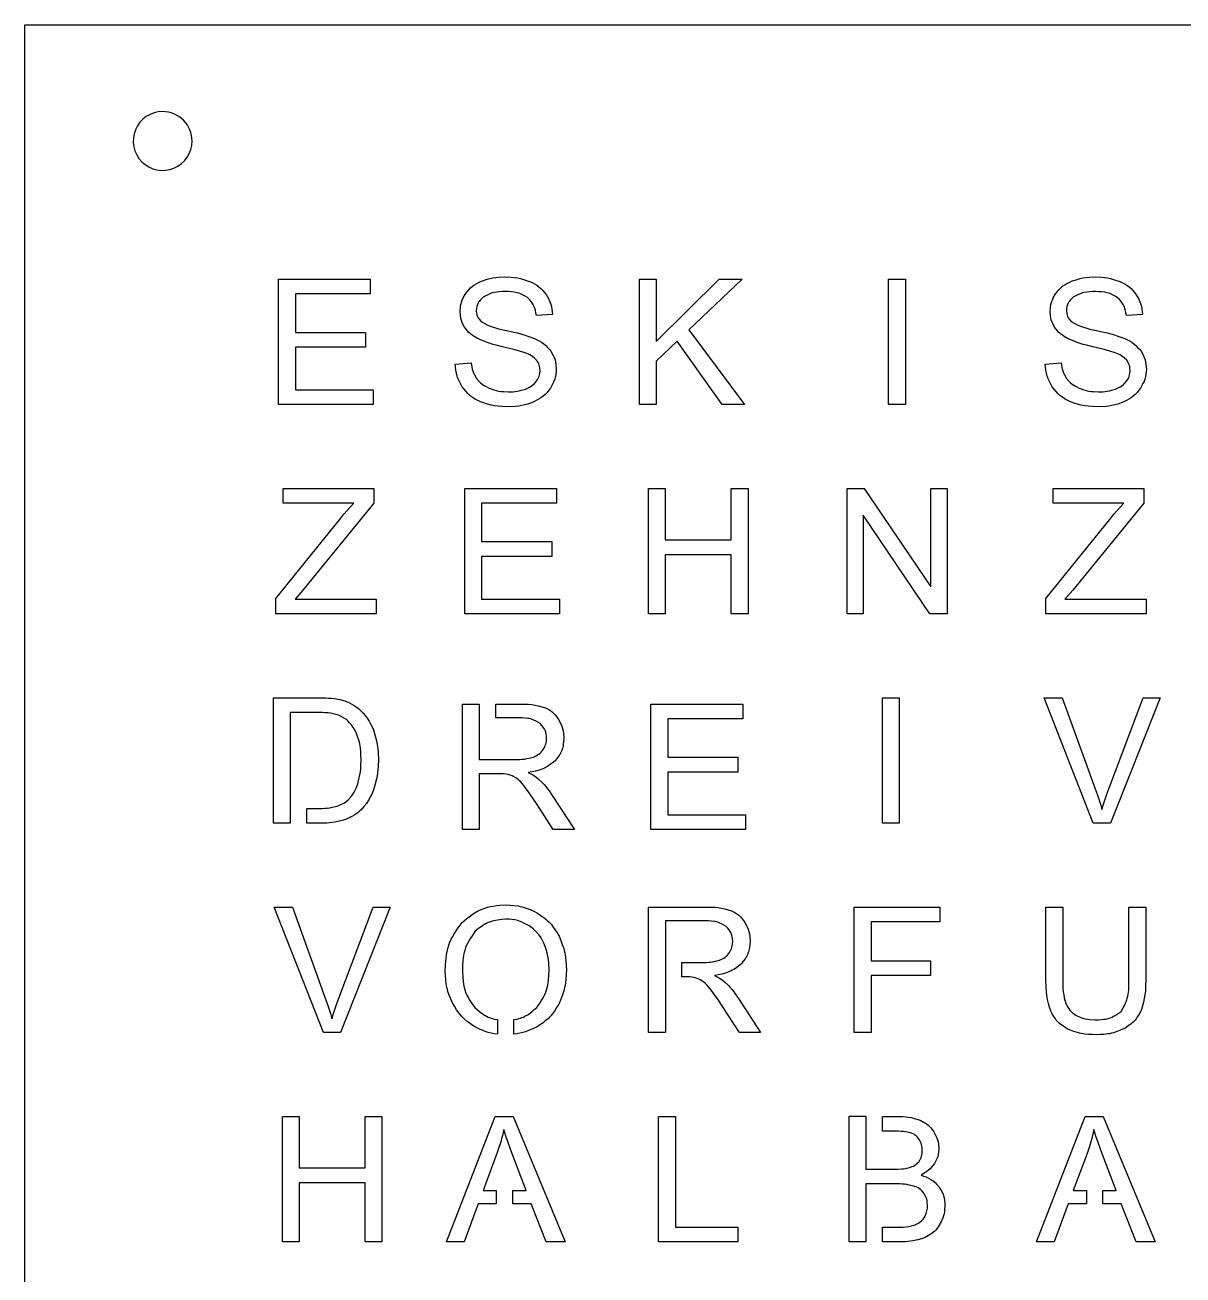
# Model space of a CAD drawing. Header units: millimetres. Extents: x 0 to 210, y 0 to 209.
# Drawn here: x 0.2 to 97.4, y 104.5 to 209.4 of the extents above; entities that cross this region are included whole.
import ezdxf

# ---------------------------------------------------------------- set-up
doc = ezdxf.new("R2010")
doc.units = ezdxf.units.MM
doc.layers.get('0').update_dxf_attribs({"linetype": 'CONTINUOUS'})

msp = doc.modelspace()

# ---------------------------------------------------------------- linework, layer by layer
at = {"color": 1}
for points in [[(0.188194, 209.369029), (210.099484, 209.369029), (210.099484, -0.405051), (0.188194, -0.405051)], [(11.739559, 202.105309)], [(29.411496, 178.756734), (29.411496, 177.51309), (21.464158, 177.51309), (21.464158, 188.051725), (29.164509, 188.051725), (29.164509, 186.808082), (22.873461, 186.808082), (22.873461, 183.580352), (28.764963, 183.580352), (28.764963, 182.343899), (22.873461, 182.343899), (22.873461, 178.756734)], [(38.410345, 177.750318), (38.410345, 177.750318), (38.183923, 177.865641), (37.961964, 177.986205), (37.748737, 178.117271), (37.646779, 178.188401), (37.548699, 178.264141), (37.454599, 178.344971), (37.364379, 178.430501), (37.194321, 178.612974), (37.033284, 178.806227), (36.876807, 179.004866), (36.876807, 179.004866), (36.753604, 179.226391), (36.636804, 179.449874), (36.533004, 179.677293), (36.488374, 179.793096), (36.448604, 179.910616), (36.387484, 180.151043), (36.344804, 180.397211), (36.314734, 180.647199), (36.291454, 180.899098), (37.620849, 181.014113), (37.620849, 181.014113), (37.678089, 180.671774), (37.714949, 180.503528), (37.762489, 180.338777), (37.823609, 180.178537), (37.896369, 180.02231), (38.060898, 179.716547), (38.060898, 179.716547), (38.286543, 179.458639), (38.406932, 179.339198), (38.536343, 179.231143), (38.676038, 179.135913), (38.823687, 179.050763), (39.132276, 178.897041), (39.132276, 178.897041), (39.529337, 178.760724), (39.729857, 178.702744), (39.932802, 178.656954), (40.138657, 178.625564), (40.346743, 178.605504), (40.7667, 178.584384), (40.7667, 178.584384), (41.13039, 178.599364), (41.311023, 178.614144), (41.490103, 178.637664), (41.667146, 178.672324), (41.84254, 178.716674), (42.190515, 178.821571), (42.190515, 178.821571), (42.453121, 178.939716), (42.57904, 179.006046), (42.698556, 179.081016), (42.809827, 179.167226), (42.913821, 179.263336), (43.10949, 179.472122), (43.10949, 179.472122), (43.235312, 179.681244), (43.289642, 179.788579), (43.334262, 179.899246), (43.365302, 180.01403), (43.386642, 180.132223), (43.410892, 180.374291), (43.410892, 180.374291), (43.389552, 180.607835), (43.370152, 180.721746), (43.340082, 180.832221), (43.297402, 180.938433), (43.244042, 181.041103), (43.119675, 181.240529), (43.119675, 181.240529), (42.910716, 181.441021), (42.800513, 181.532891), (42.683519, 181.614781), (42.559249, 181.686111), (42.429449, 181.749371), (42.160732, 181.862341), (42.160732, 181.862341), (41.691872, 182.008816), (41.21953, 182.143223), (40.743114, 182.263422), (40.264661, 182.376344), (40.264661, 182.376344), (39.738188, 182.504012), (39.476843, 182.573422), (39.217729, 182.649452), (38.961623, 182.734412), (38.708815, 182.828782), (38.208729, 183.034102), (38.208729, 183.034102), (37.879477, 183.229016), (37.722224, 183.334749), (37.573896, 183.450407), (37.436917, 183.578747), (37.309737, 183.718136), (37.071966, 184.015355), (37.071966, 184.015355), (36.912288, 184.324747), (36.843408, 184.482644), (36.788108, 184.644372), (36.749308, 184.810736), (36.724088, 184.980845), (36.695958, 185.327292), (36.695958, 185.327292), (36.732818, 185.723312), (36.764828, 185.917352), (36.812368, 186.106632), (36.879308, 186.290151), (36.961768, 186.469005), (37.153071, 186.818936), (37.153071, 186.818936), (37.289467, 186.988306), (37.429938, 187.15274), (37.578363, 187.307307), (37.738817, 187.44708), (37.913435, 187.569458), (38.099306, 187.678012), (38.292647, 187.777352), (38.489772, 187.872102), (38.489772, 187.872102), (38.965606, 188.028252), (39.205705, 188.094782), (39.448521, 188.147392), (39.694441, 188.183682), (39.942884, 188.206912), (40.443843, 188.231582), (40.443843, 188.231582), (40.979338, 188.207582), (41.244855, 188.183972), (41.507752, 188.146432), (41.767253, 188.091232), (42.023942, 188.020672), (42.532371, 187.854116), (42.532371, 187.854116), (42.73745, 187.753184), (42.938552, 187.6475), (43.131893, 187.532312), (43.313495, 187.402868), (43.480449, 187.255569), (43.634986, 187.093227), (43.781277, 186.920853), (43.923494, 186.743458), (43.923494, 186.743458), (44.134685, 186.353294), (44.226845, 186.153906), (44.301545, 185.949354), (44.356845, 185.73858), (44.395645, 185.522796), (44.447055, 185.082867), (43.095861, 184.982222), (43.095861, 184.982222), (43.059001, 185.19817), (43.015351, 185.410767), (42.958111, 185.616692), (42.922221, 185.716102), (42.880511, 185.812592), (42.832011, 185.905712), (42.776711, 185.995562), (42.650113, 186.167274), (42.508188, 186.331421), (42.358598, 186.491785), (42.358598, 186.491785), (42.144691, 186.615556), (41.928262, 186.731012), (41.706788, 186.829832), (41.593384, 186.870442), (41.477845, 186.903942), (41.360366, 186.930822), (41.241044, 186.951842), (40.998228, 186.979772), (40.751337, 186.994362), (40.50241, 187.002262), (40.50241, 187.002262), (40.254646, 186.997462), (40.008629, 186.986422), (39.766104, 186.963002), (39.528818, 186.920862), (39.412697, 186.890812), (39.298419, 186.853952), (39.074811, 186.762662), (38.855859, 186.65477), (38.639236, 186.538593), (38.639236, 186.538593), (38.516907, 186.423559), (38.400689, 186.305452), (38.296694, 186.181183), (38.251104, 186.115803), (38.211334, 186.047743), (38.177384, 185.976603), (38.149254, 185.902593), (38.106574, 185.747518), (38.077474, 185.585819), (38.055164, 185.420808), (38.055164, 185.420808), (38.086204, 185.155623), (38.114334, 185.028378), (38.157014, 184.907536), (38.218134, 184.794604), (38.293804, 184.6882), (38.469974, 184.486278), (38.469974, 184.486278), (38.719095, 184.350297), (38.970836, 184.221122), (39.227913, 184.10555), (39.492168, 184.0081), (39.762535, 183.92621), (40.037461, 183.85604), (40.594977, 183.735092), (40.594977, 183.735092), (41.194208, 183.599831), (41.492319, 183.527251), (41.788685, 183.448821), (42.082722, 183.362611), (42.37414, 183.267761), (42.952319, 183.062892), (42.952319, 183.062892), (43.346762, 182.857053), (43.53564, 182.74391), (43.714527, 182.618488), (43.880511, 182.477275), (44.035145, 182.322047), (44.182115, 182.157458), (44.325301, 181.988185), (44.325301, 181.988185), (44.515926, 181.636861), (44.597416, 181.457153), (44.662416, 181.272588), (44.707046, 181.082214), (44.736146, 180.887185), (44.768156, 180.489359), (44.768156, 180.489359), (44.750696, 180.278193), (44.727416, 180.068706), (44.693466, 179.862579), (44.642056, 179.661492), (44.571236, 179.466463), (44.483926, 179.276339), (44.281175, 178.904251), (44.281175, 178.904251), (44.137988, 178.722469), (43.990727, 178.545526), (43.83522, 178.378259), (43.667296, 178.225498), (43.484723, 178.089891), (43.290509, 177.967954), (43.088534, 177.855128), (42.882679, 177.746861), (42.882679, 177.746861), (42.385697, 177.56699), (42.134344, 177.49038), (41.879693, 177.4299), (41.621065, 177.38824), (41.359332, 177.36165), (40.83053, 177.33343), (40.83053, 177.33343), (40.209861, 177.35609), (39.901951, 177.38057), (39.596952, 177.42089), (39.295736, 177.48166), (38.997915, 177.56095), (38.702326, 177.65253)], [(53.161525, 181.164948), (53.161525, 177.51309), (51.752223, 177.51309), (51.752223, 188.051725), (53.161525, 188.051725), (53.161525, 182.82554), (58.450072, 188.051725), (60.360625, 188.051725), (55.892977, 183.781631), (60.55677, 177.51309), (58.69706, 177.51309), (54.905008, 182.847101)], [(74.069579, 188.051725), (74.069579, 177.51309), (72.660267, 177.51309), (72.660267, 188.051725)], [(87.924951, 177.75032), (87.924951, 177.75032), (87.698529, 177.865614), (87.476571, 177.986187), (87.263343, 178.117225), (87.161385, 178.188265), (87.063305, 178.264105), (86.969205, 178.344745), (86.878985, 178.430185), (86.708927, 178.612677), (86.54789, 178.805921), (86.391413, 179.004541), (86.391413, 179.004541), (86.26821, 179.226104), (86.151507, 179.449587), (86.047707, 179.677006), (86.003077, 179.79278), (85.963307, 179.910281), (85.902187, 180.15066), (85.859497, 180.396799), (85.829427, 180.646777), (85.806147, 180.898676), (87.135542, 181.013681), (87.135542, 181.013681), (87.192782, 180.671353), (87.229642, 180.503068), (87.277172, 180.338336), (87.338292, 180.178115), (87.411052, 180.021927), (87.575581, 179.716173), (87.575581, 179.716173), (87.801226, 179.458227), (87.921615, 179.338805), (88.051123, 179.230712), (88.190818, 179.135672), (88.338467, 179.050232), (88.647056, 178.896539), (88.647056, 178.896539), (89.044118, 178.760222), (89.244637, 178.702622), (89.447582, 178.656542), (89.653437, 178.624862), (89.861524, 178.604702), (90.28148, 178.583582), (90.28148, 178.583582), (90.64517, 178.598942), (90.825803, 178.613342), (91.004883, 178.636382), (91.181926, 178.670942), (91.35732, 178.715102), (91.705295, 178.820027), (91.705295, 178.820027), (91.967901, 178.938201), (92.09382, 179.004441), (92.213336, 179.079321), (92.324607, 179.165721), (92.428601, 179.261811), (92.62427, 179.470607), (92.62427, 179.470607), (92.750092, 179.67969), (92.804422, 179.787016), (92.849042, 179.897701), (92.880082, 180.012515), (92.901422, 180.130688), (92.925672, 180.372795), (92.925672, 180.372795), (92.904332, 180.606358), (92.884932, 180.720308), (92.854862, 180.830801), (92.812182, 180.936975), (92.758822, 181.039693), (92.634455, 181.239081), (92.634455, 181.239081), (92.425496, 181.439524), (92.315293, 181.531684), (92.198299, 181.613284), (92.074029, 181.684324), (91.94423, 181.747684), (91.675512, 181.860673), (91.675512, 181.860673), (91.206663, 182.007166), (90.734321, 182.141563), (90.258002, 182.261753), (89.779549, 182.374646), (89.779549, 182.374646), (89.253076, 182.502324), (88.991731, 182.571444), (88.732618, 182.647284), (88.476511, 182.731764), (88.223703, 182.825844), (87.723617, 183.031183), (87.723617, 183.031183), (87.394365, 183.226059), (87.237112, 183.331753), (87.088784, 183.44743), (86.951806, 183.57578), (86.824625, 183.715169), (86.586854, 184.012378), (86.586854, 184.012378), (86.427176, 184.32178), (86.358296, 184.479696), (86.303966, 184.641453), (86.265166, 184.807817), (86.239946, 184.977926), (86.211816, 185.324382), (86.211816, 185.324382), (86.248676, 185.720374), (86.280686, 185.914385), (86.328216, 186.103693), (86.395156, 186.287241), (86.477616, 186.466086), (86.668919, 186.815998), (86.668919, 186.815998), (86.805315, 186.985339), (86.945786, 187.149783), (87.094211, 187.30434), (87.254666, 187.444113), (87.429284, 187.56651), (87.615155, 187.675084), (87.808496, 187.774444), (88.00562, 187.869484), (88.00562, 187.869484), (88.481454, 188.025672), (88.721553, 188.091912), (88.964369, 188.144712), (89.21029, 188.181192), (89.458732, 188.204232), (89.959692, 188.229192), (89.959692, 188.229192), (90.495187, 188.205192), (90.760703, 188.181192), (91.0236, 188.143752), (91.283102, 188.089032), (91.53979, 188.017992), (92.048219, 187.851436), (92.048219, 187.851436), (92.253298, 187.750542), (92.454497, 187.644848), (92.647838, 187.529651), (92.829441, 187.400246), (92.996395, 187.252985), (93.150932, 187.090652), (93.297223, 186.91824), (93.439439, 186.740836), (93.439439, 186.740836), (93.65063, 186.3507), (93.74279, 186.151312), (93.81749, 185.946741), (93.87279, 185.735929), (93.91159, 185.520126), (93.963, 185.080167), (92.611806, 184.979562), (92.611806, 184.979562), (92.574946, 185.195557), (92.531286, 185.408192), (92.474046, 185.614108), (92.438156, 185.713558), (92.396446, 185.810038), (92.347936, 185.903158), (92.292636, 185.993398), (92.166038, 186.165138), (92.024112, 186.329295), (91.874523, 186.489611), (91.874523, 186.489611), (91.660616, 186.613353), (91.444186, 186.728838), (91.222713, 186.827618), (91.109308, 186.867938), (90.993769, 186.901538), (90.87629, 186.928418), (90.756968, 186.949538), (90.514152, 186.977378), (90.267261, 186.991778), (90.018431, 186.999678), (90.018431, 186.999678), (89.770667, 186.994878), (89.52465, 186.984318), (89.282125, 186.961278), (89.044839, 186.919038), (88.928718, 186.889278), (88.81444, 186.852798), (88.590832, 186.761598), (88.371881, 186.653696), (88.155257, 186.537539), (88.155257, 186.537539), (88.032928, 186.422533), (87.91671, 186.304456), (87.812812, 186.180235), (87.767222, 186.114955), (87.727452, 186.046795), (87.693502, 185.975755), (87.665372, 185.901835), (87.622692, 185.746798), (87.593592, 185.585137), (87.571282, 185.420117), (87.571282, 185.420117), (87.602322, 185.154971), (87.630452, 185.027773), (87.673132, 184.906912), (87.734252, 184.794018), (87.809922, 184.687653), (87.986092, 184.485769), (87.986092, 184.485769), (88.235214, 184.349836), (88.486954, 184.220623), (88.744031, 184.105041), (89.008286, 184.007601), (89.278653, 183.926001), (89.553579, 183.855921), (90.111095, 183.734964), (90.111095, 183.734964), (90.710326, 183.599703), (91.008438, 183.526743), (91.304803, 183.448023), (91.59884, 183.361623), (91.890258, 183.266583), (92.468535, 183.061723), (92.468535, 183.061723), (92.862977, 182.855904), (93.051856, 182.742722), (93.230742, 182.617253), (93.396726, 182.47604), (93.55136, 182.320811), (93.69833, 182.156271), (93.841517, 181.987026), (93.841517, 181.987026), (94.032141, 181.635674), (94.113631, 181.455966), (94.178631, 181.271362), (94.223251, 181.080998), (94.252351, 180.88593), (94.284361, 180.488115), (94.284361, 180.488115), (94.266901, 180.276919), (94.243621, 180.067452), (94.209671, 179.861344), (94.158251, 179.660228), (94.087431, 179.46516), (94.000121, 179.274989), (93.79737, 178.902901), (93.79737, 178.902901), (93.654183, 178.72108), (93.506922, 178.544156), (93.351415, 178.376928), (93.183491, 178.224195), (93.000918, 178.08855), (92.806704, 177.966633), (92.60473, 177.853835), (92.398874, 177.745549), (92.398874, 177.745549), (91.901892, 177.565649), (91.65054, 177.488849), (91.395888, 177.428369), (91.13726, 177.387089), (90.875527, 177.360209), (90.346726, 177.332369), (90.346726, 177.332369), (89.726056, 177.355409), (89.418146, 177.379409), (89.113147, 177.419729), (88.811931, 177.480209), (88.51411, 177.559889), (88.218521, 177.651089)], [(29.647599, 161.192355), (29.647599, 159.948711), (21.228065, 159.948711), (21.228065, 161.242677), (26.683682, 167.992859), (26.683682, 167.992859), (26.94949, 168.314452), (27.220633, 168.631437), (27.501283, 168.940167), (27.787947, 169.243712), (21.845601, 169.243712), (21.845601, 170.487356), (29.473301, 170.487356), (29.473301, 169.243712), (23.494635, 161.932807), (22.848064, 161.192374)], [(45.034418, 161.192355), (45.034418, 159.948711), (37.08707, 159.948711), (37.08707, 170.487337), (44.787431, 170.487337), (44.787431, 169.243693), (38.496383, 169.243693), (38.496383, 166.015973), (44.387876, 166.015973), (44.387876, 164.77951), (38.496383, 164.77951), (38.496383, 161.192355)], [(53.915894, 164.9161), (53.915894, 159.94871), (52.506592, 159.94871), (52.506592, 170.487341), (53.915894, 170.487341), (53.915894, 166.159744), (59.451428, 166.159744), (59.451428, 170.487341), (60.860741, 170.487341), (60.860741, 159.94871), (59.451428, 159.94871), (59.451428, 164.9161)], [(70.520877, 168.230089), (70.520877, 159.948711), (69.169683, 159.948711), (69.169683, 170.487337), (70.615316, 170.487337), (76.208969, 162.213149), (76.208969, 170.487337), (77.560163, 170.487337), (77.560163, 159.948711), (76.11453, 159.948711)], [(94.255947, 161.192355), (94.255947, 159.948711), (85.836413, 159.948711), (85.836413, 161.242677), (91.292041, 167.992859), (91.292041, 167.992859), (91.557848, 168.314452), (91.828991, 168.631437), (92.109641, 168.940167), (92.396305, 169.243712), (86.453959, 169.243712), (86.453959, 170.487356), (94.081659, 170.487356), (94.081659, 169.243712), (88.102993, 161.932807), (87.456422, 161.192374)], [(22.444861, 142.384333), (21.035549, 142.384333), (21.035549, 152.922958), (24.704116, 152.922958), (24.704116, 152.922958), (25.181114, 152.918258), (25.419177, 152.910758), (25.656657, 152.897318), (25.893459, 152.875238), (26.129484, 152.845478), (26.600273, 152.771558), (26.600273, 152.771558), (27.022752, 152.647241), (27.228607, 152.574281), (27.428059, 152.488841), (27.61946, 152.386795), (27.80407, 152.271118), (28.162037, 152.017107), (28.162037, 152.017107), (28.363138, 151.822039), (28.558614, 151.623035), (28.742835, 151.416352), (28.829175, 151.308834), (28.910665, 151.197957), (29.057732, 150.965642), (29.188501, 150.722095), (29.308406, 150.47106), (29.422877, 150.216282), (29.422877, 150.216282), (29.607002, 149.603335), (29.684612, 149.294509), (29.745732, 148.982804), (29.787442, 148.667835), (29.813632, 148.350274), (29.840792, 147.710927), (29.840792, 147.710927), (29.823332, 147.171803), (29.805872, 146.903393), (29.777742, 146.636422), (29.736032, 146.371276), (29.682672, 146.107666), (29.556947, 145.583133), (29.556947, 145.583133), (29.418514, 145.179174), (29.341874, 144.980458), (29.257474, 144.785774), (29.162404, 144.596178), (29.057245, 144.411094), (28.830921, 144.048414), (28.830921, 144.048414), (28.617693, 143.780196), (28.506228, 143.650886), (28.38904, 143.527337), (28.264479, 143.411179), (28.133613, 143.301358), (27.861209, 143.092274), (27.861209, 143.092274), (27.559896, 142.921782), (27.406329, 142.843062), (27.24927, 142.772982), (27.088136, 142.712502), (26.923802, 142.658742), (26.589893, 142.563702), (26.589893, 142.563702), (26.166057, 142.484022), (25.953508, 142.450422), (25.740086, 142.424502), (25.525694, 142.407222), (25.310623, 142.395702), (24.879122, 142.385142), (23.829989, 142.385142), (23.829989, 143.628594), (24.719279, 143.628594), (24.719279, 143.628594), (25.13778, 143.636094), (25.346158, 143.646654), (25.553565, 143.664894), (25.759614, 143.692734), (25.964402, 143.730174), (26.371844, 143.822334), (26.371844, 143.822334), (26.632995, 143.921214), (26.759884, 143.976894), (26.882407, 144.040254), (26.999304, 144.113214), (27.111254, 144.193854), (27.327004, 144.369339), (27.327004, 144.369339), (27.57729, 144.670676), (27.692635, 144.827057), (27.796144, 144.990253), (27.886364, 145.161322), (27.965914, 145.338438), (28.107839, 145.702846), (28.107839, 145.702846), (28.234631, 146.202515), (28.287991, 146.453838), (28.328731, 146.706889), (28.355891, 146.961859), (28.372381, 147.21827), (28.387901, 147.733683), (28.387901, 147.733683), (28.380201, 148.065259), (28.365651, 148.395204), (28.336551, 148.721789), (28.314241, 148.883354), (28.285141, 149.043479), (28.249251, 149.201971), (28.205591, 149.35864), (28.155151, 149.513772), (28.098881, 149.667561), (27.973738, 149.972355), (27.839379, 150.275036), (27.839379, 150.275036), (27.708513, 150.463768), (27.573281, 150.647604), (27.429221, 150.821648), (27.271968, 150.980909), (27.186598, 151.053869), (27.097348, 151.122029), (26.908373, 151.24577), (26.709502, 151.358376), (26.505684, 151.46551), (26.505684, 151.46551), (26.057207, 151.573699), (25.831465, 151.616899), (25.604074, 151.647619), (25.375033, 151.666819), (25.144732, 151.676419), (24.682188, 151.681019), (22.444731, 151.681019)], [(39.690837, 152.393789), (41.618978, 152.393789), (41.618978, 152.393789), (42.169219, 152.384489), (42.442981, 152.370089), (42.714997, 152.344169), (42.984782, 152.302889), (43.252335, 152.247209), (43.783756, 152.109452), (43.783756, 152.109452), (43.963321, 152.021132), (44.138812, 151.928012), (44.306155, 151.825102), (44.461273, 151.707985), (44.601647, 151.57378), (44.730282, 151.425847), (44.85106, 151.268794), (44.96786, 151.107134), (44.96786, 151.107134), (45.156253, 150.731302), (45.236773, 150.53969), (45.301773, 150.343758), (45.347363, 150.14245), (45.377433, 149.936823), (45.411383, 149.518464), (45.411383, 149.518464), (45.389073, 149.255621), (45.358033, 148.996139), (45.336693, 148.868654), (45.309533, 148.74328), (45.275583, 148.620403), (45.233873, 148.500502), (45.184403, 148.383864), (45.127163, 148.270203), (45.063133, 148.159133), (44.993283, 148.050271), (44.840686, 147.837348), (44.679068, 147.62788), (44.679068, 147.62788), (44.429073, 147.433484), (44.174519, 147.248976), (44.044041, 147.163536), (43.910749, 147.083856), (43.774062, 147.011856), (43.633397, 146.948496), (43.489047, 146.893776), (43.341397, 146.845776), (43.038047, 146.767056), (42.727227, 146.704656), (42.412624, 146.649936), (42.412624, 146.649936), (42.637396, 146.537907), (42.855959, 146.416181), (43.063173, 146.276792), (43.262528, 146.125211), (43.262528, 146.125211), (43.585863, 145.800258), (43.742049, 145.633222), (43.891735, 145.46081), (44.033758, 145.282158), (44.169863, 145.098609), (44.43208, 144.723354), (46.284525, 141.85506), (44.511988, 141.85506), (43.102685, 144.047614), (43.102685, 144.047614), (42.859086, 144.417991), (42.610158, 144.784704), (42.351336, 145.1446), (42.085528, 145.499696), (42.085528, 145.499696), (41.925171, 145.694572), (41.755501, 145.880136), (41.664311, 145.966536), (41.568271, 146.048136), (41.369498, 146.204036), (41.369498, 146.204036), (41.216804, 146.292356), (41.059842, 146.371076), (40.895507, 146.432516), (40.726613, 146.484356), (40.726613, 146.484356), (40.531429, 146.510276), (40.335663, 146.527556), (39.942093, 146.534956), (38.307582, 146.534956), (38.307582, 141.855114), (36.89827, 141.855114), (36.89827, 152.393693), (38.307582, 152.393693), (38.307582, 147.742602), (41.336873, 147.742602), (41.336873, 147.742602), (41.720645, 147.750202), (41.91156, 147.760762), (42.101409, 147.779002), (42.289705, 147.807802), (42.476547, 147.846202), (42.847804, 147.940282), (42.847804, 147.940282), (43.091493, 148.051832), (43.207226, 148.115192), (43.315586, 148.188152), (43.414726, 148.272632), (43.505916, 148.366712), (43.675684, 148.572148), (43.675684, 148.572148), (43.794812, 148.794383), (43.846222, 148.907852), (43.887942, 149.024202), (43.917042, 149.144103), (43.936442, 149.266981), (43.958752, 149.517439), (43.958752, 149.517439), (43.941292, 149.6935), (43.917042, 149.866776), (43.880182, 150.034292), (43.854962, 150.114932), (43.823922, 150.192692), (43.787062, 150.268532), (43.744382, 150.341492), (43.644268, 150.481265), (43.53096, 150.615278), (43.411056, 150.746411), (43.411056, 150.746411), (43.212767, 150.865544), (43.01186, 150.976326), (42.80581, 151.070406), (42.700069, 151.108806), (42.592194, 151.140486), (42.482282, 151.165446), (42.370721, 151.184646), (42.143329, 151.209606), (41.91196, 151.222086), (41.678555, 151.228086), (39.692304, 151.228086)], [(60.65734, 143.098807), (60.65734, 141.855163), (52.709992, 141.855163), (52.709992, 152.393789), (60.410343, 152.393789), (60.410343, 151.150145), (54.119305, 151.150145), (54.119305, 147.922425), (60.010798, 147.922425), (60.010798, 146.685962), (54.119305, 146.685962), (54.119305, 143.098807)], [(73.540409, 152.922958), (73.540409, 142.384329), (72.131097, 142.384329), (72.131097, 152.922958)], [(95.446192, 152.922958), (91.276373, 142.384333), (89.830741, 142.384333), (85.704519, 152.922958), (87.230058, 152.922958), (89.997831, 145.266997), (89.997831, 145.266997), (90.148778, 144.839134), (90.293808, 144.409448), (90.428652, 143.976593), (90.55719, 143.541722), (90.55719, 143.541722), (90.68825, 143.977073), (90.826102, 144.410216), (90.975206, 144.83971), (91.131004, 145.266997), (94.007747, 152.922958)], [(30.837834, 135.358579), (26.668015, 124.819944), (25.222392, 124.819944), (21.096161, 135.358579), (22.6217, 135.358579), (25.389472, 127.702618), (25.389472, 127.702618), (25.54042, 127.274852), (25.68545, 126.845165), (25.820294, 126.41231), (25.948832, 125.977439), (25.948832, 125.977439), (26.079892, 126.41279), (26.217744, 126.845933), (26.366848, 127.275428), (26.522646, 127.702714), (29.39938, 135.358685)], [(41.216542, 124.691303), (41.216542, 125.908321), (41.216542, 125.908321), (41.491468, 125.958911), (41.625827, 125.991451), (41.757567, 126.029851), (41.886493, 126.074781), (42.012218, 126.127001), (42.134742, 126.186711), (42.254258, 126.253241), (42.371155, 126.325911), (42.485724, 126.403861), (42.709235, 126.572654), (42.927507, 126.753591), (43.14316, 126.940595), (43.14316, 126.940595), (43.385394, 127.294847), (43.501709, 127.473605), (43.612203, 127.654311), (43.715034, 127.837629), (43.808164, 128.024201), (43.889654, 128.21469), (43.957564, 128.409681), (44.012864, 128.609078), (44.056514, 128.812334), (44.090464, 129.018903), (44.116654, 129.228226), (44.150604, 129.65294), (44.170974, 130.08207), (44.170974, 130.08207), (44.143814, 130.65993), (44.116654, 130.946186), (44.073004, 131.229236), (44.008974, 131.508206), (43.926514, 131.783624), (43.832414, 132.056671), (43.732106, 132.328537), (43.732106, 132.328537), (43.612395, 132.549448), (43.487544, 132.765952), (43.352312, 132.973644), (43.279552, 133.072814), (43.201942, 133.168144), (43.119482, 133.259154), (43.032172, 133.346224), (42.84601, 133.51062), (42.649176, 133.665916), (42.447008, 133.816652), (42.447008, 133.816652), (42.223885, 133.932742), (41.998919, 134.042391), (41.770266, 134.139141), (41.653951, 134.180711), (41.536084, 134.216611), (41.295208, 134.270661), (41.0489, 134.305891), (40.799002, 134.328641), (40.547358, 134.345061), (40.547358, 134.345061), (40.187645, 134.311461), (39.832783, 134.265961), (39.65865, 134.234951), (39.487525, 134.196551), (39.320085, 134.149131), (39.156818, 134.091341), (38.998109, 134.022031), (38.843669, 133.942261), (38.692819, 133.853561), (38.544976, 133.757371), (38.25608, 133.548547), (37.971938, 133.327761), (37.971938, 133.327761), (37.704384, 132.948387), (37.576428, 132.756708), (37.455554, 132.562629), (37.343992, 132.365362), (37.244172, 132.164103), (37.158802, 131.958053), (37.088952, 131.746704), (37.032682, 131.530459), (36.989032, 131.309932), (36.957022, 131.085739), (36.933742, 130.858483), (36.906582, 130.397241), (36.893972, 129.931104), (36.893972, 129.931104), (36.917252, 129.518716), (36.954112, 129.110879), (36.981272, 128.910089), (37.016192, 128.712151), (37.060812, 128.517631), (37.117082, 128.327094), (37.185962, 128.141088), (37.268422, 127.959604), (37.361552, 127.782017), (37.463898, 127.607685), (37.573616, 127.435945), (37.688864, 127.266153), (37.928575, 126.929825), (37.928575, 126.929825), (38.142288, 126.746065), (38.358524, 126.568181), (38.5799, 126.402037), (38.808844, 126.253519), (38.927002, 126.187669), (39.047973, 126.128439), (39.172146, 126.076499), (39.299423, 126.031759), (39.429514, 125.993459), (39.562029, 125.960919), (39.833366, 125.910139), (39.833366, 124.691108), (39.833366, 124.691108), (39.570954, 124.724318), (39.312229, 124.770878), (39.058159, 124.834338), (38.809232, 124.916318), (38.564476, 125.013618), (38.322921, 125.122403), (37.84505, 125.359096), (37.84505, 125.359096), (37.567609, 125.556726), (37.296951, 125.760472), (37.039875, 125.976401), (36.918516, 126.09084), (36.803171, 126.210607), (36.694326, 126.336201), (36.591398, 126.467104), (36.3999, 126.741811), (36.221984, 127.028663), (36.050858, 127.321581), (36.050858, 127.321581), (35.91844, 127.637712), (35.7932, 127.955465), (35.682318, 128.276483), (35.634778, 128.438719), (35.593068, 128.602386), (35.558148, 128.767608), (35.530018, 128.93426), (35.488308, 129.271012), (35.461148, 129.611017), (35.440778, 129.952645), (35.440778, 129.952645), (35.472788, 130.517967), (35.494128, 130.798656), (35.522258, 131.076973), (35.559118, 131.352122), (35.607618, 131.623326), (35.669708, 131.889778), (35.747318, 132.1507), (35.842388, 132.405325), (35.955211, 132.653643), (36.083458, 132.896518), (36.224413, 133.134852), (36.375652, 133.369557), (36.534554, 133.601546), (36.865164, 134.060983), (36.865164, 134.060983), (37.26436, 134.390553), (37.466432, 134.549497), (37.671414, 134.701423), (37.880276, 134.844009), (38.094086, 134.974912), (38.313717, 135.091789), (38.540235, 135.192318), (38.774029, 135.275448), (39.014323, 135.342938), (39.260243, 135.397078), (39.51082, 135.440088), (39.765083, 135.474168), (40.022159, 135.501628), (40.540969, 135.545398), (40.540969, 135.545398), (40.891175, 135.524178), (41.23915, 135.494608), (41.582565, 135.448438), (41.751847, 135.416468), (41.919189, 135.377298), (42.084397, 135.329968), (42.247568, 135.275158), (42.568865, 135.147154), (42.885506, 135.001909), (43.199818, 134.848044), (43.199818, 134.848044), (43.478916, 134.653686), (43.751223, 134.453089), (43.882671, 134.348499), (44.009851, 134.240012), (44.13189, 134.12684), (44.247914, 134.008206), (44.357438, 133.883629), (44.460948, 133.753648), (44.653609, 133.480562), (44.83269, 133.195122), (45.00498, 132.903509), (45.00498, 132.903509), (45.144189, 132.563398), (45.275346, 132.221521), (45.3904, 131.87612), (45.4389, 131.701548), (45.48061, 131.52544), (45.51553, 131.347709), (45.54366, 131.168538), (45.58343, 130.806693), (45.60865, 130.441546), (45.62611, 130.074757), (45.62611, 130.074757), (45.60768, 129.701863), (45.58149, 129.330763), (45.53881, 128.963254), (45.50971, 128.781406), (45.47285, 128.601131), (45.42822, 128.422623), (45.37681, 128.245785), (45.255838, 127.896161), (45.117987, 127.550357), (44.971793, 127.206463), (44.971793, 127.206463), (44.794459, 126.915398), (44.610334, 126.63086), (44.513324, 126.493083), (44.41224, 126.359387), (44.306014, 126.230587), (44.193773, 126.107498), (44.074839, 125.990736), (43.949793, 125.879839), (43.819412, 125.773963), (43.684665, 125.672282), (43.40547, 125.478136), (43.119194, 125.29069), (43.119194, 125.29069), (42.659075, 125.081674), (42.426931, 124.985184), (42.192361, 124.898304), (41.954492, 124.824294), (41.712549, 124.766024), (41.466726, 124.722724)], [(53.929291, 134.194009), (53.929291, 124.819944), (52.519979, 124.819944), (52.519979, 135.358579), (57.241891, 135.358579), (57.241891, 135.358579), (57.792131, 135.349279), (58.065893, 135.334879), (58.337909, 135.308959), (58.607694, 135.267679), (58.875247, 135.211999), (59.406668, 135.074242), (59.406668, 135.074242), (59.586234, 134.985922), (59.761725, 134.892802), (59.929067, 134.789892), (60.084186, 134.672774), (60.224559, 134.538569), (60.353194, 134.390637), (60.473972, 134.233584), (60.590772, 134.071923), (60.590772, 134.071923), (60.779262, 133.696091), (60.859782, 133.504479), (60.924782, 133.308548), (60.970372, 133.10724), (61.000442, 132.901612), (61.034392, 132.483253), (61.034392, 132.483253), (61.012082, 132.220411), (60.981042, 131.960929), (60.959702, 131.833443), (60.932542, 131.70807), (60.898592, 131.585193), (60.856882, 131.465291), (60.807402, 131.348654), (60.750162, 131.234992), (60.686132, 131.123923), (60.616282, 131.015061), (60.463686, 130.802137), (60.302067, 130.59267), (60.302067, 130.59267), (60.052072, 130.398274), (59.797518, 130.213766), (59.66704, 130.128326), (59.533748, 130.048646), (59.397061, 129.976646), (59.256397, 129.913286), (59.112046, 129.858566), (58.964397, 129.810566), (58.661046, 129.731846), (58.350227, 129.669446), (58.035623, 129.614726), (58.035623, 129.614726), (58.260395, 129.502696), (58.478959, 129.380971), (58.686172, 129.241582), (58.885528, 129.090001), (58.885528, 129.090001), (59.208862, 128.765048), (59.365048, 128.598012), (59.514734, 128.425599), (59.656757, 128.246947), (59.792862, 128.063399), (60.05508, 127.688143), (61.907524, 124.819849), (60.133153, 124.819849), (58.723841, 127.012433), (58.723841, 127.012433), (58.480249, 127.382793), (58.231321, 127.749505), (57.972499, 128.109401), (57.706691, 128.464498), (57.706691, 128.464498), (57.546237, 128.659374), (57.376567, 128.844938), (57.285377, 128.931338), (57.189337, 129.012938), (56.990564, 129.168839), (56.990564, 129.168839), (56.83787, 129.257159), (56.680908, 129.335879), (56.516573, 129.397319), (56.347679, 129.449159), (56.347679, 129.449159), (56.152495, 129.475079), (55.956729, 129.492359), (55.563159, 129.499759), (55.313165, 129.499759), (55.313165, 130.707393), (56.957988, 130.707393), (56.957988, 130.707393), (57.341759, 130.714993), (57.532675, 130.725553), (57.722524, 130.743793), (57.91082, 130.772593), (58.097661, 130.810993), (58.468918, 130.905073), (58.468918, 130.905073), (58.712607, 131.016622), (58.82834, 131.079982), (58.9367, 131.152942), (59.03584, 131.237422), (59.12703, 131.331502), (59.296797, 131.536937), (59.296797, 131.536937), (59.415926, 131.759076), (59.467336, 131.872546), (59.509046, 131.988896), (59.538146, 132.108797), (59.557546, 132.231674), (59.579856, 132.482133), (59.579856, 132.482133), (59.562396, 132.658193), (59.538146, 132.83147), (59.501286, 132.998986), (59.476066, 133.079626), (59.445026, 133.158346), (59.408166, 133.234186), (59.365486, 133.307146), (59.265372, 133.446919), (59.152064, 133.580932), (59.03216, 133.712066), (59.03216, 133.712066), (58.833775, 133.831199), (58.632867, 133.941981), (58.426818, 134.036061), (58.321077, 134.074461), (58.213202, 134.106141), (58.10329, 134.131101), (57.991728, 134.150301), (57.764337, 134.175261), (57.532968, 134.187741), (57.299562, 134.193741)], [(71.181952, 129.607621), (71.181952, 124.819944), (69.772639, 124.819944), (69.772639, 135.358579), (76.957207, 135.358579), (76.957207, 134.114935), (71.181952, 134.114935), (71.181952, 130.851265), (76.179915, 130.851265), (76.179915, 129.607621)], [(92.163782, 126.595551), (92.163782, 126.595551), (92.338982, 126.905048), (92.500406, 127.218386), (92.571226, 127.377646), (92.634286, 127.539307), (92.686676, 127.703847), (92.728386, 127.871268), (92.760396, 128.04128), (92.784646, 128.213596), (92.802106, 128.387833), (92.813746, 128.563701), (92.823446, 128.918989), (92.824212, 129.276869), (92.824212, 135.358522), (94.233524, 135.358522), (94.233524, 129.269689), (94.233524, 129.269689), (94.218004, 128.627463), (94.198604, 128.308173), (94.164654, 127.990996), (94.112264, 127.676699), (94.041444, 127.36509), (93.958984, 127.055304), (93.870704, 126.746479), (93.870704, 126.746479), (93.754486, 126.516564), (93.632059, 126.291833), (93.497216, 126.077469), (93.423486, 125.975807), (93.343936, 125.878657), (93.258566, 125.786497), (93.168346, 125.698177), (92.975199, 125.532581), (92.770314, 125.376776), (92.559608, 125.225963), (92.559608, 125.225963), (92.265086, 125.087726), (91.968333, 124.958321), (91.667117, 124.84658), (91.514132, 124.8005), (91.359207, 124.7621), (91.202439, 124.73042), (91.043925, 124.70546), (90.723016, 124.67186), (90.398323, 124.65266), (90.071691, 124.64114), (90.071691, 124.64114), (89.753692, 124.6517), (89.437148, 124.66802), (89.123515, 124.69778), (88.968202, 124.71986), (88.81415, 124.74674), (88.661554, 124.78034), (88.510509, 124.82066), (88.21201, 124.918), (87.916905, 125.030702), (87.623547, 125.151083), (87.623547, 125.151083), (87.405372, 125.292296), (87.193308, 125.438981), (86.993564, 125.596706), (86.900434, 125.681186), (86.812154, 125.770466), (86.729694, 125.865506), (86.653054, 125.965346), (86.513166, 126.176829), (86.385695, 126.399544), (86.264432, 126.627827), (86.264432, 126.627827), (86.165002, 126.950189), (86.071872, 127.273606), (85.992322, 127.599231), (85.933142, 127.92812), (85.895312, 128.260464), (85.873972, 128.595401), (85.857482, 129.269595), (85.857482, 135.358351), (87.266794, 135.358351), (87.266794, 129.276708), (87.266794, 129.276708), (87.273394, 128.762735), (87.286004, 128.506997), (87.309284, 128.252698), (87.346144, 128.000416), (87.397554, 127.750149), (87.525413, 127.253072), (87.525413, 127.253072), (87.685091, 126.948854), (87.775311, 126.805913), (87.878432, 126.673916), (87.996979, 126.555359), (88.128136, 126.447649), (88.411405, 126.250277), (88.411405, 126.250277), (88.778782, 126.093129), (88.965429, 126.026889), (89.155666, 125.975049), (89.349977, 125.940489), (89.547489, 125.919369), (89.947849, 125.898249), (89.947849, 125.898249), (90.252557, 125.906649), (90.553967, 125.923929), (90.702393, 125.939289), (90.848781, 125.960409), (90.992743, 125.988249), (91.133893, 126.024729), (91.271744, 126.069849), (91.406006, 126.125529), (91.537163, 126.189849), (91.665605, 126.261849), (91.916666, 126.422645)], [(23.19923, 112.22295), (23.19923, 107.25557), (21.789918, 107.25557), (21.789918, 117.794191), (23.19923, 117.794191), (23.19923, 113.466603), (28.734764, 113.466603), (28.734764, 117.794191), (30.144077, 117.794191), (30.144077, 107.25557), (28.734764, 107.25557), (28.734764, 112.22295)], [(39.734007, 110.447343), (38.21421, 110.447343), (37.044629, 107.25557), (35.548143, 107.25557), (39.638045, 117.794195), (41.156318, 117.794195), (45.515015, 107.25557), (43.909558, 107.25557), (42.667336, 110.447343), (41.118475, 110.447343), (41.118475, 111.583162), (42.231461, 111.583162), (41.119998, 114.50177), (41.119998, 114.50177), (40.916374, 115.04317), (40.72022, 115.587066), (40.537647, 116.135531), (40.364484, 116.687135), (40.364484, 116.687135), (40.248363, 116.17631), (40.185303, 115.922204), (40.117393, 115.669662), (39.961498, 115.169926), (39.790857, 114.674307), (38.621276, 111.583172), (39.734262, 111.583172)], [(60.010798, 108.49921), (60.010798, 107.25557), (53.356535, 107.25557), (53.356535, 117.794191), (54.765847, 117.794191), (54.765847, 108.49921)], [(72.13781, 117.794191), (73.339502, 117.794191), (73.339502, 117.794191), (73.840558, 117.779791), (74.089292, 117.762511), (74.335794, 117.732751), (74.579386, 117.686671), (74.820262, 117.625231), (75.297357, 117.476051), (75.297357, 117.476051), (75.639123, 117.290679), (75.801033, 117.187673), (75.952077, 117.072283), (76.089928, 116.94163), (76.216817, 116.798497), (76.452455, 116.491304), (76.452455, 116.491304), (76.625423, 116.163471), (76.700123, 115.996242), (76.761243, 115.824982), (76.804903, 115.64873), (76.834003, 115.468254), (76.868923, 115.100293), (76.868923, 115.100293), (76.838853, 114.764397), (76.812663, 114.599472), (76.773863, 114.438196), (76.719533, 114.281431), (76.652593, 114.128218), (76.497668, 113.827841), (76.497668, 113.827841), (76.266785, 113.532263), (76.142709, 113.394122), (76.00835, 113.267501), (75.862059, 113.154415), (75.706261, 113.051889), (75.378949, 112.864501), (75.378949, 112.864501), (75.593535, 112.788661), (75.804532, 112.707061), (76.00835, 112.614901), (76.2014, 112.506423), (76.29259, 112.444983), (76.38087, 112.377783), (76.548601, 112.23129), (76.708473, 112.073085), (76.864465, 111.909025), (76.864465, 111.909025), (76.979519, 111.725669), (77.088073, 111.540297), (77.184113, 111.350701), (77.224853, 111.253651), (77.259773, 111.154771), (77.312163, 110.951351), (77.346113, 110.74198), (77.367453, 110.528576), (77.382973, 110.313157), (77.382973, 110.313157), (77.359693, 109.95652), (77.338353, 109.78027), (77.306343, 109.60661), (77.259783, 109.43602), (77.201573, 109.26812), (77.066826, 108.93655), (77.066826, 108.93655), (76.911319, 108.65988), (76.826919, 108.52673), (76.734759, 108.39973), (76.632704, 108.28059), (76.521919, 108.16837), (76.285797, 107.95535), (76.285797, 107.95535), (76.012713, 107.78524), (75.872922, 107.70744), (75.729153, 107.63834), (75.580922, 107.57884), (75.429199, 107.52704), (75.119834, 107.43484), (75.119834, 107.43484), (74.694348, 107.35424), (74.480829, 107.32064), (74.266437, 107.29474), (74.051172, 107.27744), (73.835131, 107.26684), (73.401787, 107.25784), (72.134721, 107.25784), (72.134721, 108.50187), (73.401787, 108.50187), (73.401787, 108.50187), (73.642275, 108.50238), (73.882375, 108.50838), (74.121795, 108.52568), (74.360731, 108.55158), (74.360731, 108.55158), (74.573571, 108.59768), (74.781463, 108.65718), (74.882159, 108.69558), (74.980719, 108.73978), (75.174351, 108.83828), (75.174351, 108.83828), (75.335679, 108.96029), (75.411349, 109.02559), (75.481199, 109.09569), (75.545229, 109.17249), (75.603439, 109.25409), (75.711412, 109.42458), (75.711412, 109.42458), (75.803572, 109.63721), (75.842372, 109.74512), (75.873412, 109.85503), (75.894752, 109.96726), (75.908332, 110.081301), (75.922882, 110.312368), (75.922882, 110.312368), (75.901542, 110.58481), (75.882142, 110.718343), (75.851102, 110.848516), (75.806482, 110.974658), (75.750212, 111.097343), (75.617988, 111.336858), (75.617988, 111.336858), (75.442206, 111.537878), (75.348106, 111.630038), (75.246634, 111.712598), (75.136236, 111.782678), (75.01866, 111.843158), (74.771576, 111.948084), (74.771576, 111.948084), (74.387222, 112.033524), (74.194076, 112.068084), (73.999765, 112.093044), (73.804193, 112.109364), (73.607747, 112.118264), (73.213402, 112.124164), (70.750746, 112.124164), (70.750746, 107.25741), (69.34142, 107.25741), (69.34142, 117.796696), (70.750733, 117.796696), (70.750733, 113.368465), (73.053575, 113.368465), (73.053575, 113.368465), (73.392527, 113.370565), (73.730025, 113.385925), (73.897755, 113.403205), (74.064709, 113.428165), (74.397357, 113.490565), (74.397357, 113.490565), (74.630181, 113.576965), (74.741645, 113.627845), (74.847095, 113.687365), (74.944885, 113.758405), (75.036075, 113.839045), (75.207395, 114.016546), (75.207395, 114.016546), (75.328172, 114.230813), (75.379592, 114.340731), (75.419362, 114.454008), (75.446522, 114.571126), (75.463012, 114.691315), (75.479502, 114.936686), (75.479502, 114.936686), (75.462042, 115.180137), (75.445552, 115.29975), (75.420332, 115.416868), (75.383472, 115.530817), (75.336902, 115.642079), (75.226796, 115.860282), (75.226796, 115.860282), (75.080117, 116.042198), (75.000567, 116.125718), (74.914227, 116.199638), (74.819157, 116.262038), (74.716909, 116.315798), (74.500576, 116.406998), (74.500576, 116.406998), (74.099731, 116.482838), (73.898435, 116.512598), (73.69617, 116.533718), (73.493031, 116.546198), (73.289213, 116.552398), (72.88051, 116.554298), (72.136443, 116.554298)], [(89.248613, 110.447343), (87.728816, 110.447343), (86.559235, 107.25557), (85.062749, 107.25557), (89.152651, 117.794191), (90.670924, 117.794191), (95.029621, 107.25557), (93.424164, 107.25557), (92.181942, 110.447343), (90.633081, 110.447343), (90.633081, 111.583162), (91.746067, 111.583162), (90.634604, 114.501768), (90.634604, 114.501768), (90.43098, 115.043197), (90.234826, 115.587121), (90.052253, 116.135557), (89.87909, 116.687162), (89.87909, 116.687162), (89.762969, 116.176357), (89.699909, 115.92225), (89.631999, 115.669679), (89.476104, 115.169914), (89.305463, 114.674277), (88.135882, 111.583143), (89.248868, 111.583143)]]:
    msp.add_lwpolyline(points, close=True, dxfattribs=at)
for points in [[(11.739559, 202.105309), (10.741605, 202.105309), (9.841917, 201.504156), (9.460016, 200.582167)], [(13.484245, 201.382636), (13.021526, 201.845356), (12.393943, 202.105309), (11.739559, 202.105309)], [(9.460016, 200.582167), (9.078116, 199.660179), (9.289213, 198.598923), (9.994873, 197.893264)], [(14.206918, 199.63795), (14.206918, 200.292334), (13.946965, 200.919917), (13.484245, 201.382636)], [(12.683776, 197.358407), (13.605765, 197.740308), (14.206918, 198.639996), (14.206918, 199.63795)], [(9.994873, 197.893264), (10.700532, 197.187604), (11.761788, 196.976507), (12.683776, 197.358407)]]:
    msp.add_open_spline(points, degree=3, dxfattribs=at)

doc.saveas('drawing.dxf')
